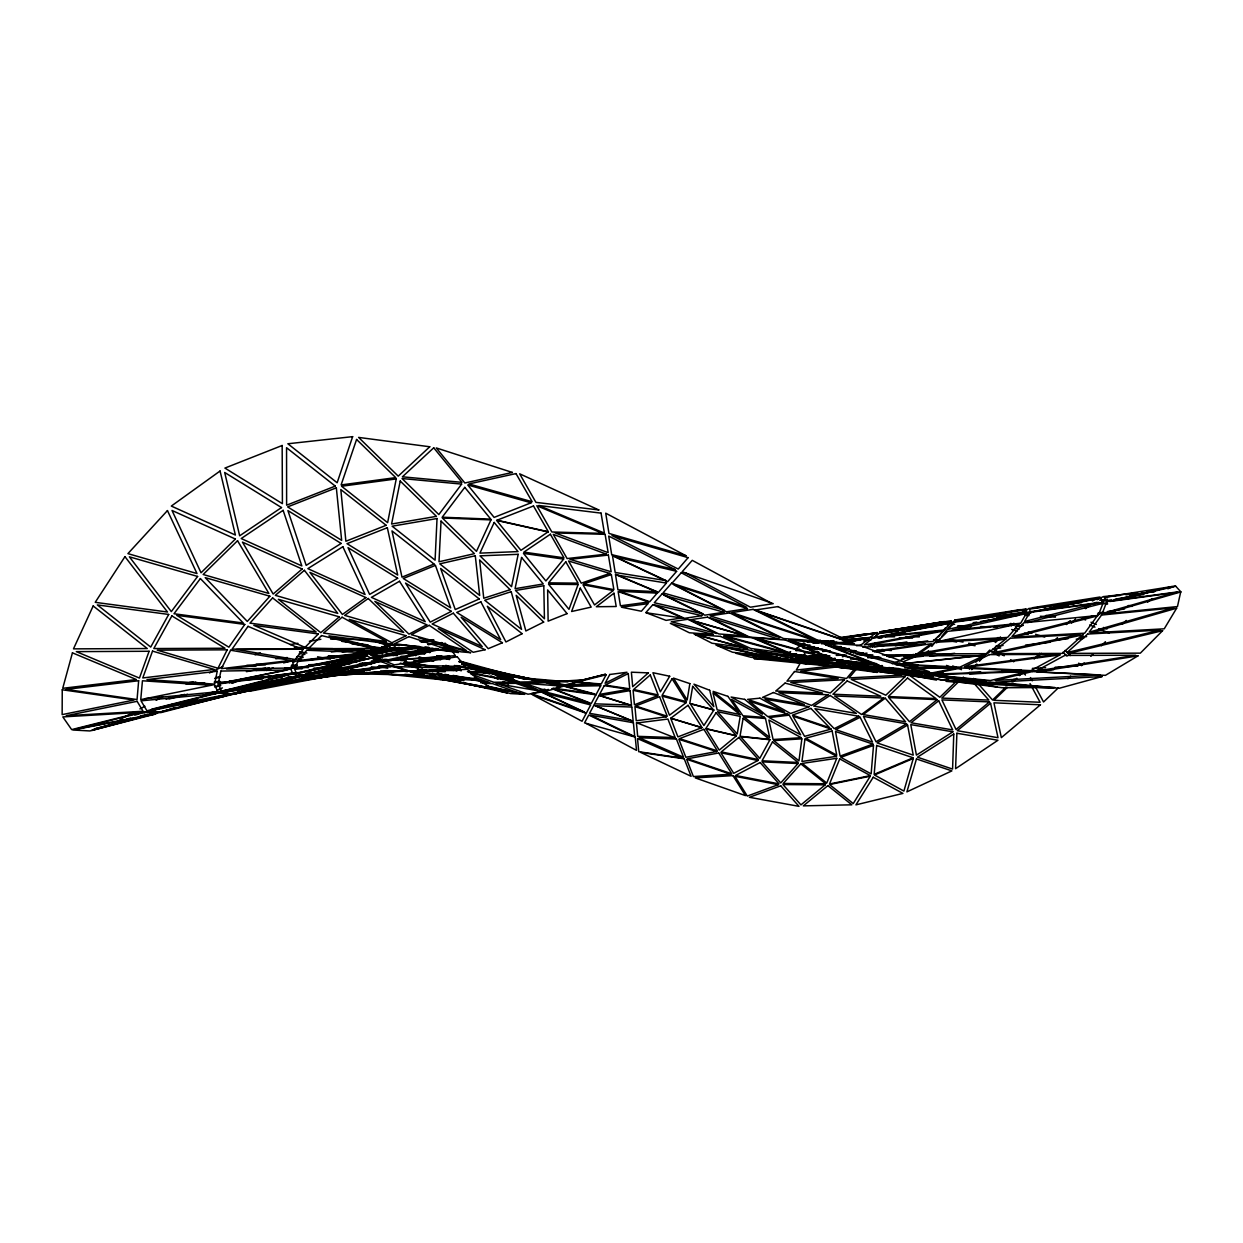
<?xml version="1.0" encoding="UTF-8"?>
<svg xmlns="http://www.w3.org/2000/svg" width="1243" height="1243" viewBox="0 0 1243 1243"><rect width="100%" height="100%" fill="white"/><g stroke="black" fill="none" stroke-linecap="round" stroke-linejoin="round"><path stroke-width="1.5" d="M803.491 657.003L804.78 653.958M800.834 662.146L796.266 670.086L833.991 665.72M870.349 646.748L872.166 643.688M872.493 647.183L875.227 642.615M938.434 636.929L945.472 627.808M941.557 636.742L949.776 626.115M928.428 650.648L925.087 654.875L915.703 653.694M931.784 646.438L937.346 639.399L933.54 639.99M929.935 651.348L927.713 654.144L935.264 653.274M936.616 642.926L939.957 638.716M854.702 668.687L846.576 678.492L800.772 671.158L837.129 666.932M858.369 666.745L849.093 677.901L901.532 675.182L894.105 673.147M947.43 625.291L951.299 620.708L886.15 631.04L916.79 628.166M912.082 668.812L915.765 664.601M909.721 674.763L912.176 671.966M914.63 669.169L918.297 664.958M994.322 641.714L998.082 637.473M995.503 642.522L1000.491 636.882M969.4 669.138L971.964 666.326M975.833 662.115L983.555 653.709M971.7 669.635L976.843 664.042M979.406 661.245L989.692 650.073L999.123 655.962M1008.322 626.006L1010.87 623.318M1011.32 625.882L1013.868 623.194M1034.207 658.976L1039.583 653.383M1037.33 657.547L1041.339 653.367M1066.37 624.545L1070.239 620.552M1057.467 637.628L1054.887 640.269L1067.986 638.762M1071.606 623.038L1075.475 619.061M1084.16 663.001L1081.488 665.658L1078.753 663.125M1090.81 656.335L1093.467 653.678M1101.438 645.692L1105.431 641.699M956.131 681.49L939.832 697.292L910.917 676.378L922.353 675.772M958.027 682.345L941.774 698.084L988.822 700.089L969.928 678.74M960.73 679.719L963.449 677.093M1006.084 686.975L992.551 700.027L973.502 678.383M1011.491 681.754L1014.195 679.129M1018.266 675.213L1022.321 671.298L1001.64 672.385M1007.436 687.301L993.949 700.306L1040.111 702.279L1030.027 683.588M1012.827 682.096L1016.867 678.196M1019.571 675.602L1023.61 671.702L1025.444 675.089M1122.227 624.281L1126.22 620.459M1058.446 687.752L1043.545 701.969L1035.699 687.332M1067.908 678.709L1070.627 676.114M1084.378 608.355L1088.511 604.642M1085.636 608.713L1091.152 603.772M1147.646 602.156L1152.106 598.644M795.458 648.924L800.321 645.925M853.304 652.839L856.443 650.944M850.942 652.264L854.096 650.369M156.152 700.322L162.771 696.701M119.996 719.448L133.281 712.425M139.915 708.914L144.903 706.273M804.003 642.911L801.347 644.294L805.122 643.688M1092.411 600.913L1100.024 597.013L1032.451 607.734L1068.265 604.036M1097.149 599.732L1103.271 596.624L1137.547 592.911M209.414 672.945L222.87 666.543M790.641 651.612L783.23 655.139L796.561 653.663M213.92 691.745L202.935 695.474M216.857 690.285L222.404 687.907M232.115 683.386L239.371 680.216L262.428 678.958M197.404 698.923L183.513 705.014L229.8 693.827M181.105 705.263L191.546 700.695M900.056 663.078L896.607 664.539L902.356 663.933M903.521 661.618L917.35 655.776L981.1 655.605L906.209 663.529M892.319 663.809L913.185 655.03L888.372 656.91M238.718 680.372L242.338 678.958M264.029 670.443L269.451 668.314M266.515 670.49L273.367 667.786M1167.814 588.778L1175.023 586.028L1104.281 597.324L1106.876 601.69L1172.133 586.556M98.694 727.885L91.858 730.449L175.822 707.982M835.265 659.287L831.691 660.53L843.065 659.66M842.412 656.817L845.986 655.574M255.001 654.781L260.44 652.901M827.854 660.654L835.032 658.168M274.796 683.091L292.602 677.606M271.067 684.505L256.229 687.348M274.625 683.417L290.644 678.476L212.988 694.045L216.748 693.47M161.606 711.493L94.064 729.066L112.523 724.125M165.723 710.452L162.274 711.493L243.737 691.698L229.209 694.278L165.63 710.67M169.172 709.427L174.346 707.873M134.85 715.129L173.942 703.911M144.079 712.938L179.039 702.916M283.653 662.939L303.183 657.423M292.587 662.146L301.474 659.629M121.767 721.655L136.544 717.708M140.241 716.714L158.7 711.773M299.004 676.782L322.046 670.614M293.503 676.674L302.36 674.312M305.902 673.364L311.201 671.95M166.08 699.172L184.725 694.371M214.542 686.664L220.135 685.219M229.442 682.811L235.036 681.366L229.38 681.677M169.11 699.001L187.553 694.231M215.225 687.084L220.757 685.654M231.819 682.795L235.517 681.848M410.423 648.209L374.92 657.376L371.02 655.325L404.736 648.193L410.439 649.405M412.925 648.458L385.579 655.512L432.906 648.209M1027.604 622.541L1102.976 603.321L1098.253 615.471L1023.735 622.821L1011.911 636.571L1093.607 615.829M394.652 648.069L370.383 654.144L369.855 652.761L390.551 648.069M420.771 641.528L428.245 639.663M399.997 648.023L381.306 652.699L401.94 648.333M237.211 692.04L253.883 688.016M257.581 687.115L263.143 685.779M193.799 702.761L234.927 692.833M242.401 691.03L264.837 685.608L245.694 691.201L188.781 704.113M544.854 689.135L538.157 690.72L494.963 673.053L513.328 678.321M556.538 687.286L563.452 685.654L594.574 693.905L553.088 688.094M548.474 689.43L541.808 690.999L589.4 703.181L551.814 688.638M777.295 656.863L769.883 658.604L779.532 658.2M419.994 641.45L428.198 639.539M149.673 712.721L155.235 711.462M436.293 648.955L382.937 660.965L375.899 657.873L436.153 648.582M127.035 718.951L130.795 718.112M140.164 715.999L147.668 714.321M151.428 713.466L158.933 711.773M439.96 649.467L393.161 659.986L455.451 655.683L449.329 647.354L443.704 648.613M311.03 676.378L237.801 692.165L300.48 676.006L315.007 676.425L374.889 662.939L304.504 676.052M308.078 678.088L233.358 694.216L312.941 677.155L327.282 676.472L249.827 691.232L268.939 685.623L324.656 676.984M380.28 650.446L391.638 648.147M421.952 641.994L433.31 639.679M390.83 648.38L370.072 652.591L387.909 648.302M422.9 641.87L432.331 639.959L421.253 642.025M210.518 693.283L289.324 677.497M930.976 673.116L956.986 667.957L908.664 668.439M341.592 666.745L326.862 669.589L340.287 669.915M195.804 681.941L190.148 683.013L197.621 682.609M214.666 678.352L220.337 677.28M256.167 670.474L269.374 667.957M323.491 668.672L351.039 663.389M189.216 682.531L193.038 681.801M215.894 677.466L219.716 676.736M246.394 671.671L265.443 668.05M390.861 648.162L383.372 649.576L394.715 648.224M422.713 642.149L433.947 640.021M290.272 644.62L297.916 643.284M309.383 641.279L320.865 639.275M846.25 641.947L865.19 638.824L847.835 640.363M954.655 624.235L950.833 624.872L954.733 620.304L983.368 617.476M996.715 617.289L1012.004 614.772L1006.271 615.207M1032.001 611.509L1022.601 613.063L1028.847 608.48L1049.993 606.289M1041.401 609.956L1056.441 607.47M1060.201 606.848L1067.721 605.621M1099.775 600.353L1107.358 599.095M1130.089 595.35L1143.342 593.16M1147.134 592.538L1154.716 591.28M878.956 637.566L882.701 636.96M885.032 636.463L894.37 634.909M897.632 634.489L905.09 633.262M973.114 622.727L976.905 622.106M980.68 621.484L1018.499 615.238M1030.867 613.156L1025.149 614.104L1028.955 614.322M1101.749 601.41L1111.32 599.841M1115.142 599.204L1143.824 594.465M814.724 649.048L818.484 648.426M863.621 640.968L871.141 639.725M812.673 642.476L824 640.673M839.103 638.265L865.548 634.054L839.196 637.628M813.124 642.817L826.346 640.704M841.449 638.296L875.46 632.873L870.302 637.426L845.551 639.912M818.143 641.916L814.32 642.522L818.127 642.18M841.091 638.28L877.418 632.516L875.336 637.115L846.732 639.648M815.035 642.895L818.78 642.305M824.373 641.419L828.102 640.829M846.778 637.877L865.439 634.909L840.501 638.296M681.335 618.02L666.062 620.381L646.422 612.861M207.83 694.355L251.692 687.55M220.508 692.879L239.309 689.974M895.364 645.801L927.806 640.86M802.994 648.302L806.785 647.727M810.576 647.168L814.351 646.593M825.709 644.884L869.214 638.327L860.296 645.537L856.489 645.739M795.722 649.654L799.498 649.079M805.169 648.224L812.736 647.09M825.958 645.086L859.985 639.959L846.514 641.31M874.404 646.904L906.893 641.963M1098.144 612.985L1103.815 612.115M1107.591 611.54L1124.604 608.961M818.065 656.226L825.694 655.061M850.445 651.301L854.252 650.711M1015.717 626.363L1023.269 625.213M1097.553 614.104L1114.722 611.494M817.335 656.91L826.735 655.481M851.191 651.752L854.966 651.177M1015.36 626.627L1023.02 625.462M867.661 667.724L842.972 666.217M873.145 666.901L882.281 665.533M875.321 667.273L882.608 666.186M855.805 653.911L863.326 652.824M872.726 651.441L925.367 643.75L862.72 647.152M857.546 654.517L867.008 653.134M874.575 652.031L931.333 643.734L915.47 654.875L882.437 654.859M342.12 651.969L355.389 650.073L382.642 658.044M331.322 652.016L348.351 649.592M839.413 638.327L877.589 633.075L839.615 638.343M811.788 642.258L819.448 641.202L854.423 643.579L757.096 610.546L819.463 641.093M807.22 641.963L820.396 640.176M275.014 683.681L345.041 674.296L294.389 677.062M248.056 678.88L253.743 678.134M257.534 677.653L270.788 675.943M274.579 675.446L297.326 672.525M248.274 679.175L271.331 676.192M275.185 675.695L280.949 674.949M284.787 674.452L296.331 672.976M637.162 722.975L667.895 719.044L675.337 737.954L636.432 722.665L637.675 736.338L674.436 737.581M428.711 644.169L441.933 642.6M397.107 648.162L373.972 650.912L380.684 648.333L386.387 647.836M427.949 644.48L437.598 643.33L428.105 644.169M903.723 656.894L918.717 655.154L913.015 654.439M995.519 646.329L1003.054 645.459M1079.188 637.457L1086.677 636.602M901.936 658.635L923.129 656.18M929.733 656.195L954.733 653.29M1000.708 647.96L993.064 648.846L1004.189 655.822M1025.506 645.086L1050.304 642.211M1076.22 639.197L1083.772 638.327M804.19 652.824L817.521 651.348M823.223 650.711L827.046 650.291M836.555 649.25L846.079 648.193M795.908 654.455L788.28 655.294L805.65 655.247M809.255 652.979L818.78 651.938M822.602 651.518L830.231 650.664M841.666 649.405L849.295 648.566M1106.627 596.873L1120.098 595.413M1125.863 594.791L1129.701 594.372M1141.245 593.129L1154.716 591.668M1147.071 591.886L1154.7 591.062M1077.697 603.057L1081.457 602.669M1053.846 605.885L1074.977 603.694M813.171 643.144L834.115 641.046M802.248 645.739L809.939 644.962M821.483 643.812L836.881 642.274M1015.034 624.592L947.741 631.32L937.113 641.776L1019.54 623.598L1007.591 637.426L940.05 641.124M987.191 617.087L991.013 616.714M996.731 616.155L1000.553 615.767M974.186 618.843L959.114 620.335L1025.646 609.785L1019.431 614.368L996.808 616.606M977.961 618.47L981.737 618.097M987.393 617.538L991.153 617.165M391.436 660.53L359.647 663.544L367.353 664.352M145.12 698.69L217.929 691.761L214.34 684.629L140.754 699.623L142.448 680.776L211.201 685.313M371.564 660.965L386.495 659.567M922.539 627.622L926.361 627.264M930.199 626.907L934.021 626.55M881.085 632.998L898.347 631.366M275.791 658.774L287.366 657.547M296.922 656.661L302.795 656.257M823.86 641.683L833.385 640.829M815.082 643.268L818.935 642.926M822.788 642.584L834.348 641.559M428.167 644.558L443.098 643.252M828.863 661.229L809.519 662.83L819.09 662.97M805.868 663.653L819.992 662.488M850.632 659.085L860.109 658.37M867.676 657.796L879.05 656.926M886.616 656.351L907.452 654.781M836.85 660.81L842.568 660.39M855.93 659.365L859.752 659.085M871.203 658.215L880.743 657.485M370.461 672.603L353.478 673.737L423.04 675.229M548.893 682.578L584.055 680.278L564.959 684.909L599.903 684.209L575.602 682.391M302.904 676.922L312.35 676.378M318.022 676.052L321.797 675.819M335.035 675.058L369.062 673.069L359.631 672.463M313.687 676.549L302.282 677.217L370.694 673.24L334.585 675.337M317.478 676.332L323.18 676.006M326.987 675.788L330.778 675.555M804.951 648.566L818.314 647.836M831.676 647.106L841.216 646.578M248.056 679.16L253.727 678.849M257.519 678.631L263.205 678.321M274.563 677.699L282.145 677.295M287.817 676.984L291.608 676.767M268.193 678.647L275.868 678.227M358.466 673.69L407.953 670.987L426.396 676.223L472.48 679.206L411.278 671.997M214.433 681.692L220.042 681.382M229.38 680.884L234.989 680.574M795.971 650.711L801.751 650.4M809.457 649.98L813.31 649.763M819.09 649.452L822.928 649.234M836.415 648.504L844.121 648.085M185.968 684.038L204.846 683.013M214.278 682.5L225.604 681.879M924.714 673.986L943.453 673.007M1032.327 668.392L1045.627 667.693M1055.136 667.211L1077.93 666.015M969.136 672.432L980.696 671.826M1001.874 670.723L1005.727 670.521M1013.433 670.117L1021.14 669.713M937.595 674.98L945.224 674.576M969.695 674.063L984.72 673.271M1026.982 671.08L1053.815 669.666M381.042 671.702L393.58 671.08M393.223 672.354L377.049 673.162L443.192 679.859L425.914 676.549L391.063 674.296M780.262 657.765L774.467 657.998L787.813 658.666M795.706 657.112L805.371 656.692M809.24 656.537L828.568 655.729M836.29 655.403L844.013 655.077M796.887 657.469L814.227 656.739M818.096 656.568L829.656 656.086M291.344 665.409L297.108 665.191M308.652 664.741L327.888 663.995M331.726 663.855L339.417 663.56M343.27 663.405L350.961 663.109M291.654 665.658L297.357 665.44M308.746 664.989L322.046 664.477M325.852 664.337L329.644 664.197M333.45 664.042L339.153 663.824M342.944 663.684L350.542 663.389M823.394 650.555L827.248 650.477M402.514 670.63L407.984 670.521M417.089 670.334L426.209 670.148L418.642 669.371M814.724 649.312L818.5 649.25M837.362 648.877L843.018 648.768M868.049 668.361L873.845 668.299M883.509 668.206L893.189 668.112M904.795 667.988L953.132 667.507L895.442 664.632M873.876 668.781L870.007 668.812L877.651 669.557M883.54 668.687L899 668.532M390.799 647.852L426.939 647.681M440.271 647.634L449.78 647.587L444.978 643.082M438.344 648.66L382.222 648.924L392.71 644.34L419.373 646.453M859.333 654.921L872.804 654.875M813.373 655.216L826.89 655.185M836.555 655.154L846.203 655.123M790.377 655.962L805.402 655.931M809.162 655.916L829.811 655.853M885.078 636.773L894.603 636.804M906.038 636.836L919.369 636.867M877.978 638.032L881.815 638.047M899.093 638.094L912.548 638.125M330.716 639.151L370.647 639.617L390.084 646.546M360.113 649.467L363.888 649.514M371.439 649.607L378.991 649.701M382.766 649.747L394.093 649.887M363.018 649.98L359.227 649.934L382.083 653.383M370.585 650.073L378.152 650.167M383.823 650.244L398.956 650.431L413.329 655.527M822.913 663.032L843.966 663.358M849.699 663.451L876.486 663.871M823.969 663.42L812.394 663.234L827.683 664.725M829.765 663.513L845.193 663.746M849.062 663.809L876.082 664.228M392.306 659.909L396.035 659.971M401.629 660.064L405.358 660.111M420.274 660.344L425.867 660.437L420.227 659.582M400.634 660.546L406.243 660.623M413.733 660.748L428.68 660.965M556.522 682.671L547.324 682.547L530.808 679.299L559.692 681.863M294.327 647.323L309.833 647.634M294.56 647.883L332.938 648.66M941.339 679.812L948.86 679.968M960.14 680.201L986.476 680.713L944.618 677.404M957.312 681.521L946.063 681.304L1053.318 688.28L991.044 682.174L966.681 681.692M429.969 670.086L453.648 670.583M432.455 671.453L445.243 671.717M341.126 669.495L329.535 669.2L341.095 669.946M350.79 669.744L354.659 669.837M358.512 669.93L370.119 670.226M385.579 670.614L393.301 670.816M351.785 670.21L355.622 670.303M359.46 670.397L367.12 670.599M380.544 670.94L393.969 671.282M957.98 625.959L971.203 626.332M980.634 626.612L990.065 626.876M993.841 626.985L997.616 627.094M957.483 626.332L970.938 626.721M980.556 626.985L990.174 627.264M480.59 682.733L490.099 683.029L452.374 675.788M483.061 683.324L492.601 683.619L522.06 694.076L486.572 686.26M796.048 660.515L754.004 658.604L795.94 660.421M799.87 660.701L805.604 660.965L799.777 660.608M809.426 661.136L815.159 661.4L809.379 661.09M825.29 662.053L758.214 658.992L844.246 667.569M799.249 659.225L824.047 660.468M836.85 661.058L871.281 662.768M836.492 661.618L861.275 662.845M865.081 663.032L876.517 663.607M884.332 672.401L893.717 672.883M897.462 673.069L901.206 673.255M904.966 673.442L919.96 674.203L900.88 672.292M899.839 673.364L888.636 672.805L900.087 673.706M905.448 673.644L922.259 674.498M1025.273 615.363L1029.049 615.58M1040.36 616.248L1055.431 617.134M328.323 655.853L334.134 656.195M338.003 656.428L365.116 658.029M372.869 658.479L380.622 658.93M328.929 656.149L348.009 657.283M351.831 657.5L363.282 658.168M372.822 658.728L380.467 659.178M384.289 659.411L388.096 659.629M1046.124 615.347L1055.664 615.906M830.837 659.831L840.377 660.468M844.199 660.717L851.828 661.214M816.9 661.54L822.571 661.913M946.358 680.449L969.214 681.941M973.036 682.174L1054.965 687.503L1002.138 687.736L836.119 666.093L843.748 666.823M256.167 664.244L265.474 664.85M291.188 666.59L308.295 667.693M313.982 668.05L319.684 668.423M350.728 670.567L354.581 670.816M358.435 671.065L364.23 671.438M381.881 672.851L385.703 673.084M404.83 674.327L420.134 675.322M381.399 673.675L385.268 673.924M323.817 670.132L335.128 670.878M340.784 671.236L346.44 671.608M350.215 671.857L353.975 672.09M246.72 665.378L256.12 665.984M284.709 667.74L302.049 668.874M311.682 669.495L315.536 669.744M468.937 671.391L490.022 672.96L454.394 665.44M467.415 671.655L492.399 673.504L515.286 681.319L469.108 672.432M905.821 674.157L928.723 675.974M938.279 676.736L942.101 677.031M945.907 677.342L984.099 680.356L939.118 675.974M889.444 673.038L933.198 676.503M424.997 646.919L428.913 647.37M443.782 648.489L451.302 649.126L458.558 652.544L402.468 645.055M567.942 681.848L530.139 678.523L560.873 684.769M836.415 665.968L786.182 659.613L824.404 664.026M842.024 666.497L860.715 668.221L841.604 666.015M843.842 667.74L834.535 666.885L889.755 672.183M847.571 668.081L864.336 669.62M847.555 667.196L878.024 670.101M904.997 673.644L918.328 674.918L904.826 673.597M894.851 671.236L919.68 673.659M934.954 675.12L931.147 674.747L1027.728 671.624L990.345 680.527L938.776 675.493M1096.015 602.358L1107.435 603.476M1128.38 605.527L1132.187 605.9M1094.415 602.715L1107.622 604.005M1128.38 606.025L1132.155 606.398M848.068 667.942L853.801 668.501L848.13 667.817M866.262 669.822L879.764 671.142M887.471 671.904L891.324 672.277M455.14 680.543L459.009 680.946M457.983 681.397L427.747 676.72M371.331 664.415L361.868 663.42L367.415 664.461M382.673 665.611L401.598 667.584M378.929 665.564L390.488 666.776M394.357 667.18L400.137 667.786M417.493 669.604L425.199 670.397L421.657 669.371M836.757 666.497L783.712 660.359L806.023 663.809M840.548 666.932L844.339 667.367M876.859 649.887L884.472 650.85M881.924 649.421L891.309 650.602M462.225 664.29L467.772 665.005L489.882 672.556L456.647 665.549M433.729 661.136L426.489 659.396M341.965 641.388L368.332 644.962M381.508 646.748L387.163 647.525M351.878 643.936L382.564 648.1M388.313 648.877L394.062 649.654M524.033 677.497L494.186 673.411L472.402 665.984M385.889 653.958L397.325 655.683M401.132 656.257L406.849 657.112M418.285 658.837L425.898 659.986L418.72 657.438M382.58 653.896L360.004 650.493L381.539 656.77M386.355 654.471L393.876 655.605M401.411 656.739L407.051 657.594M407.362 671.748L403.587 671.142L429.177 670.614L432.828 671.686M411.122 672.339L414.898 672.945M418.658 673.535L424.314 674.436M429.969 675.337L435.609 676.239M439.385 676.845L454.456 679.237M416.623 674.374L452.483 680.092M404.099 650.804L395.227 648.364M407.828 651.425L424.624 654.222M436.697 656.459L449.5 659.52L438.732 655.698M406.228 662.022L457.3 670.661M404.363 662.037L454.752 670.567M935 678.958L841.433 661.462L884.068 672.292M299.485 651.674L306.881 653.041M328.136 657.065L333.839 658.122M339.541 659.178L349.034 660.965M352.841 661.664L356.632 662.379M378.509 666.528L387.754 668.252M455.606 681.366L494.388 688.606L507.33 693.004L449.36 679.952M414.665 674.265L424.018 676.021M413.266 674.39L440.814 679.548M299.299 653.445L304.908 654.502M317.587 656.786L330.436 659.194M339.603 660.903L345.103 661.944M358.202 664.275L365.737 665.673M371.393 666.745L378.929 668.144M471.315 673.395L516.125 682.019L493.859 682.267L471.004 674.172M453.074 675.415L488.685 682.252L474.282 677.14M444.839 674.327L448.614 675.058M399.298 645.645L374.889 640.922L395.476 645.832M418.083 649.297L428.633 652.342M494.388 671.5L506.554 673.877L459.599 661.012M491.14 671.329L478.058 668.765L510.671 680.309M496.206 672.96L501.395 673.986M504.844 674.669L510.018 675.679M562.504 686.152L545.149 682.733L521.811 683.137L563.452 686.198L546.967 690.999L524.297 683.293M949.885 639.446L963.03 642.087M968.67 643.221L974.294 644.356M945.503 639.834L956.597 642.056M969.54 644.635L975.087 645.754M512.287 675.151L534.708 679.641M538.437 680.403L558.977 684.52C525.634 677.217 491.544 672.354 459.071 661.571M559.863 684.94L512.256 675.384L524.639 679.393M486.091 685.825L524.764 694.34L510.438 693.563L488.064 687.053M471.843 665.735L524.391 677.451M408.714 652.14L418.161 654.284M435.19 658.137L440.861 659.411M461.65 664.119L474.298 668.268L489.291 671.204L458.683 661.54M409.009 652.482L418.347 654.595M433.294 657.982L440.768 659.676M891.076 668.221L941.2 679.797M416.048 650.742L425.401 652.979M436.635 655.651L442.244 657.003L438.841 655.838M374.656 641.077L395.056 645.94M404.317 648.162L409.879 649.483M415.442 650.819L424.718 653.026M437.707 656.133L441.405 657.019M874.404 665.378L878.055 666.388M496.299 673.147L508.977 676.782M404.146 662.566L422.589 667.942M487.225 687.363L503.928 692.227M438.313 673.286L454.736 678.072M458.387 679.144L463.872 680.744M437.179 673.038L454.969 678.227M458.512 679.268L462.07 680.294M1011.647 629.502L1017.131 631.102M1024.45 633.262L1028.116 634.334M400.324 663.125L418.099 668.33M1015.22 628.305L1018.918 629.393M1028.179 632.112L1031.876 633.2M1035.574 634.303L1044.819 637.022M459.661 661.338L490.907 670.816M449.609 659.116L439.183 655.698M462.443 663.001L488.095 670.785M429.876 652.451L425.665 651.068L429.053 652.233M440.348 655.714L449.686 658.697M541.73 691.357L518.253 683.324L495.941 683.572L543.564 691.667L528.011 694.216L499.764 684.225M586.292 713.28L532.377 694.713L582.05 721.251L590.674 704.936L542.383 692.553L586.261 713.249M514.291 681.599L536.028 689.29L493.005 671.702M426.271 651.316L429.829 652.559M445.802 665.347L461.262 670.816M403.4 651.223L406.958 652.482M410.501 653.74L415.83 655.62M419.388 656.879L422.946 658.137M489.726 674.017L478.741 670.117L485.733 673.411M497.045 676.612L504.363 679.206M508.03 680.496L529.984 688.296M442.648 665.922L456.616 670.894M1089.676 624.949L1094.99 627.156M1098.548 628.632L1109.191 633.044M1082.047 618.501L1085.621 619.993M1090.981 622.23L1096.357 624.468M1103.504 627.451L1107.078 628.958M946.529 665.409L955.23 669.091M952.697 665.937L961.523 669.682M490.969 675.881L497.961 679.175M503.213 681.646L508.449 684.116M632.889 736.322L588.778 715.005L584.521 722.882L635.251 737.099L636.509 750.384L586.339 723.504M685.219 572.712L750.415 607.206L773.239 603.647L682.127 571.764L692.242 560.344L771.126 603.057M1010.543 659.8L1013.713 661.789M1062.936 652.249L1067.038 656.009M1065.049 650.462L1070.534 655.527M1030.463 677.575L1032.218 680.838M62.243 689.772L62.15 714.616L134.058 700.027L62.243 689.772M953.769 734.023L952.573 769.075L917.443 757.189L953.769 734.023M956.892 733.246L955.587 768.687L997.958 740.253L956.892 733.246M437.039 518.533L435.081 560.158L392.135 526.193L437.039 518.533M441.047 521.097L438.997 561.774L474.438 553.663L441.047 521.097M873.518 745.396L871.141 773.876L840.843 757.344L873.518 745.396M138.657 680.729L137.056 699.56L66.081 689.399L138.657 680.729M876.672 745.458L874.171 774.342L913.123 757.764L876.672 745.458M801.859 738.839L798.954 760.84L773.783 740.626L801.859 738.839M804.982 739.088L801.937 761.477L836.57 756.303L804.982 739.088M689.865 683.619L687.161 699.964L673.488 678.088L689.865 683.619M740.206 716.372L737.223 733.96L717.522 711.711L740.206 716.372M692.693 686.354L689.787 703.398L713.42 709.722L692.693 686.354M743.143 718.268L740.02 736.26L769.541 739.414L743.143 718.268M396.237 478.928L387.63 522.65L341.592 486.246L396.237 478.928M400.215 481.041L391.592 524.018L436.417 516.342L400.215 481.041M217.23 671.22L214.604 684.116L146.969 679.61L217.23 671.22M518.176 554.316L511.541 586.696L479.984 555.839L518.176 554.316M220.897 671.065L218.209 683.992L286.978 670.024L220.897 671.065M521.578 557.47L515.053 588.7L543.284 583.977L521.578 557.47M1180.695 591.963L1177.463 606.568L1104.716 613.856L1180.695 591.963M72.436 652.839L62.725 688.311L136.357 679.533L72.436 652.839M913.263 758.494L903.894 791.076L874.482 774.995L913.263 758.494M916.464 758.96L906.908 791.869L951.874 770.893L916.464 758.96M352.639 436.65L337.148 482.75L287.863 443.767L352.639 436.65M356.586 439.463L341.11 484.941L395.725 477.607L356.586 439.463M149.098 651.27L139.434 678.072L76.32 651.627L149.098 651.27M152.532 651.099L142.774 677.948L214.34 669.433L152.532 651.099M578.088 584.536L568.983 609.35L548.551 584.226L578.088 584.536M580.248 588.157L571.594 611.509L591.186 607.112L580.248 588.157M1106.845 601.503L1102.246 613.56L1177.385 591.932L1106.845 601.503M836.772 758.292L826.75 783.059L802.279 763.42L836.772 758.292M839.74 758.914L829.501 783.991L870.395 775.616L839.74 758.914M955.137 619.962L954.438 621.64L1020.534 609.583L955.137 619.962M294.109 660.919L291.048 668.019L226.475 668.983L294.109 660.919M297.838 661.494L294.715 668.594L361.449 655.045L297.838 661.494M951.594 621.469L950.848 623.178L884.814 632.143L951.594 621.469M93.178 605.962L73.477 648.862L147.264 648.551L93.178 605.962M490.969 519.9L476.473 551.364L442.353 517.974L490.969 519.9M494.186 522.448L479.907 553.135L518.02 551.597L494.186 522.448M227.174 649.825L218.007 668.237L157.255 650.151L227.174 649.825M230.608 650.229L221.363 668.672L290.676 660.421L230.608 650.229M606.118 674.763L601.255 683.961L576.83 682.127L606.118 674.763M595.894 694.79L591.295 703.46L553.539 688.855L595.894 694.79M600.757 685.716L596.003 694.682L564.726 686.4L600.757 685.716M609.8 674.483L605.077 683.246L627.016 672.245L609.8 674.483M599.079 695.319L594.496 703.818L630.481 705.045L599.079 695.319M604.253 685.67L599.561 694.371L628.709 689.368L604.253 685.67M593.983 705.107L589.539 713.311L631.926 720.738L593.983 705.107M769.945 739.756L759.768 758.354L740.533 736.617L769.945 739.756M168.691 614.446L150.714 647.075L97.342 604.921L168.691 614.446M171.876 615.906L153.806 648.551L225.014 648.24L171.876 615.906M772.493 741.916L762.068 760.778L798.146 762.456L772.493 741.916M1030.012 611.913L1024.589 621.484L1098.89 602.56L1030.012 611.913M1026.174 613.622L1020.658 623.256L952.231 630.092L1026.174 613.622M669.697 676.239L660.359 691.807L652.917 672.712L669.697 676.239M1176.655 608.184L1164.24 628.818L1091.152 632.827L1176.655 608.184M672.09 678.787L662.193 695.148L686.416 701.658L672.09 678.787M870.271 776.191L853.242 803.568L829.547 784.535L870.271 776.191M873.239 777.232L855.93 804.858L902.915 793.407L873.239 777.232M713.87 710.048L703.911 725.524L690.316 703.74L713.87 710.048M124.953 556.646L95.214 602.327L167.494 612.022L124.953 556.646M716.077 712.814L705.791 728.6L736.338 735.638L716.077 712.814M244.778 624.421L228.898 647.199L176.708 615.316L244.778 624.421M248.041 626.348L232.068 649.141L300.573 648.83L248.041 626.348M1101.531 615.052L1089.163 632.19L1173.718 607.827L1101.531 615.052M1097.212 615.984L1084.688 633.184L1014.35 637.038L1097.212 615.984M197.606 576.441L171.316 611.603L129.381 556.817L197.606 576.441M461.635 484.102L438.826 514.555L402.048 478.539L461.635 484.102M200.387 578.57L173.989 613.747L243.286 623.023L200.387 578.57M464.773 487.365L442.213 517.212L490.767 519.123L464.773 487.365M794.51 671.5L786.959 681.133L838.202 678.476L794.51 671.5M954.158 622.184L948.595 629.222L1021.062 613.094L954.158 622.184M303.276 649.203L295.135 659.489L236.496 649.514L303.276 649.203M306.772 650.244L298.553 660.546L365.302 652.575L306.772 650.244M950.258 622.867L944.618 629.937L878.692 636.54L950.258 622.867M563.607 559.101L545.895 580.963L523.474 553.399L563.607 559.101M565.798 561.805L548.614 582.843L578.088 583.153L565.798 561.805M647.883 603.694L641.372 611.245L621.469 607.206L647.883 603.694M657.19 593.129L649.778 601.705L619.402 591.28L657.19 593.129M688.109 557.656L678.258 569.061L611.976 535.562L688.109 557.656M666.434 583.06L658.231 592.538L616.714 575.043L666.434 583.06M676.627 571.314L667.631 581.708L614.182 556.522L676.627 571.314M662.099 593.874L654.269 602.731L703.072 613.856L662.099 593.874M671.562 583.231L663.016 592.895L724.265 610.204L671.562 583.231M652.87 604.657L645.77 612.69L682.889 618.159L652.87 604.657M681.257 572.743L671.966 583.231L746.561 607.268L681.257 572.743M798.022 763.544L780.728 782.919L762.068 761.85L798.022 763.544M269.871 596.22L247.31 621.438L205.204 577.622L269.871 596.22M800.818 763.855L783.23 783.463L825.632 783.743L800.818 763.855M272.605 597.899L249.952 623.131L316.173 632.003L272.605 597.899M167.448 510.578L127.92 553.632L196.984 573.536L167.448 510.578M1162.625 630.667L1140.344 653.15L1068.592 653.383L1162.625 630.667M318.363 633.961L305.017 647.339L253.805 625.322L318.363 633.961M321.564 635.561L308.14 648.955L373.63 648.66L321.564 635.561M235.378 539.027L201.04 572.774L172.016 510.469L235.378 539.027M237.537 540.736L203.137 574.499L268.876 593.47L237.537 540.736M943.561 631.04L932.825 641.528L868.282 645.07L943.561 631.04M905.106 676.627L885.824 695.21L851.3 679.439L905.106 676.627M907.514 678.041L888.294 696.531L935.995 698.55L907.514 678.041M844.479 679.719L830.231 693.035L790.781 682.531L844.479 679.719M429.752 446.765L398.226 476.147L358.606 437.412L429.752 446.765M847.151 680.962L832.934 694.2L880.805 696.235L847.151 680.962M433.729 447.806L402.406 476.815L461.961 482.346L433.729 447.806M1087.625 634.054L1067.053 652.559L1160.03 630.108L1087.625 634.054M1083.057 634.847L1062.314 653.414L993.872 653.647L1083.057 634.847M879.407 633.2L874.326 637.737L943.686 624.483L879.407 633.2M648.411 672.883L632.703 686.695L631.382 672.199L648.411 672.883M650.275 674.933L633.619 689.492L658.168 694.961L650.275 674.933M302.142 568.999L273.165 594.03L242.447 542.119L302.142 568.999M304.395 570.304L275.325 595.35L337.77 613.374L304.395 570.304M339.308 616.854L320.803 632.656L278.354 599.312L339.308 616.854M342.074 617.227L323.491 633.06L386.402 641.497L342.074 617.227M785.063 683.106L775.71 691.046L822.54 693.05L785.063 683.106M1040.469 704.781L1001.345 737.627L993.934 702.823L1040.469 704.781M736.431 735.872L719.246 750.104L706.008 728.88L736.431 735.872M825.181 784.83L800.943 804.889L782.935 784.551L825.181 784.83M989.459 701.907L956.022 729.47L941.899 699.902L989.459 701.907M738.793 737.472L721.266 751.891L758.416 759.597L738.793 737.472M827.885 785.638L803.335 805.868L851.828 804.811L827.885 785.638M990.578 703.274L957.281 730.698L998.02 737.705L990.578 703.274M873.114 637.799L864.273 644.977L937.269 631.382L873.114 637.799M1010.295 638.249L991.867 652.995L1079.763 634.458L1010.295 638.249M1005.944 638.886L987.377 653.678L922.244 653.896L1005.944 638.886M937.222 699.638L909.456 721.732L888.776 697.587L937.222 699.638M938.683 700.772L911.026 722.758L952.713 729.921L938.683 700.772M613.265 590.503L594.527 604.968L583.014 584.785L613.265 590.503M613.964 593.206L596.329 606.739L616.202 606.506L613.964 593.206M686.183 702.606L669.48 715.207L662.053 696.127L686.183 702.606M688.032 705.294L670.816 718.174L702.031 727.606L688.032 705.294M883.664 698.022L861.523 714.476L834.566 695.956L883.664 698.022M885.234 698.178L863.186 714.554L905.619 721.841L885.234 698.178M220.073 471.004L171.316 506.072L235.393 535.034L220.073 471.004M365.862 597.572L342.4 614.462L309.895 572.355L365.862 597.572M368.223 598.473L344.684 615.394L403.695 632.423L368.223 598.473M935.326 642.305L919.571 653.398L1001.625 638.7L935.326 642.305M547.961 531.926L520.941 550.338L496.594 520.382L547.961 531.926M281.508 507.564L239.666 535.795L224.688 472.48L281.508 507.564M550.369 534.226L523.862 552.125L563.934 557.812L550.369 534.226M283.124 510.329L241.189 538.545L301.831 565.922L283.124 510.329M828.056 694.759L811.524 705.465L778.895 692.677L828.056 694.759M830.169 695.443L813.699 706.086L856.411 713.435L830.169 695.443M952.899 731.832L916.417 755.122L910.777 724.622L952.899 731.832M341.126 543.44L306.182 565.363L287.91 510.578L341.126 543.44M342.85 546.734L307.829 568.641L365.069 594.496L342.85 546.734M1137.998 655.853L1105.415 675.353L1036.926 671.935L1137.998 655.853M906.551 723.799L876.02 741.76L863.465 716.419L906.551 723.799M907.592 725.073L877.185 742.941L913.248 755.138L907.592 725.073M397.651 578.29L369.622 594.403L348.024 547.65L397.651 578.29M399.516 581.258L371.408 597.37L425.215 621.671L399.516 581.258M1064.754 655.434L1035.807 671.127L1135.714 655.232L1064.754 655.434M1059.953 654.906L1030.82 670.63L966.075 667.429L1059.953 654.906M757.95 760.483L733.743 773.332L720.94 752.792L757.95 760.483M426.753 624.778L408.978 634.148L374.842 601.394L426.753 624.778M760.126 762.534L735.561 775.477L779.05 783.867L760.126 762.534M429.223 625.322L411.371 634.707L466.529 650.617L429.223 625.322M451.333 611.37L430.233 622.137L405.529 583.06L451.333 611.37M522.122 633.697L505.932 641.963L487.303 606.273L522.122 633.697M453.322 613.187L432.144 623.97L482.237 646.593L453.322 613.187M858.773 716.217L834.239 728.662L814.942 708.712L858.773 716.217M860.14 717.273L835.716 729.641L872.524 742.102L860.14 717.273M543.657 622.075L525.867 630.978L516.171 595.304L543.657 622.075M628.259 673.566L605.139 685.111L629.735 688.824L628.259 673.566M406.057 635.701L391.887 642.755L349.221 619.356L406.057 635.701M369.777 652.544L366.809 654.02L305.327 660.235L369.777 652.544M408.885 636.634L394.652 643.688L453.773 651.596L408.885 636.634M985.109 654.968L959.907 667.134L898.829 664.104L985.109 654.968M989.49 654.626L964.428 666.761L1056.907 654.424L989.49 654.626M773.457 692.522L762.518 697.401L804.376 704.595L773.457 692.522M479.27 598.955L455.264 609.552L440.628 568.471L479.27 598.955M480.839 601.814L456.74 612.442L500.68 639.632L480.839 601.814M389.556 643.967L379.131 648.535L328.975 635.872L389.556 643.967M502.421 642.755L488.219 648.66L461.153 617.258L502.421 642.755M434.04 564.042L401.986 577.172L391.996 530.916L434.04 564.042M435.423 565.363L403.291 578.508L450.681 607.858L435.423 565.363M567.072 613.622L548.132 621.158L547.635 589.912L567.072 613.622M386.153 525.307L345.88 541.249L340.815 489.556L386.153 525.307M387.334 527.716L346.999 543.657L397.698 575.043L387.334 527.716M531.072 502.794L494.124 517.399L467.741 484.972L531.072 502.794M282.161 445.491L224.921 468.083L282.41 503.679L282.161 445.491M335.284 486.106L286.62 505.186L286.558 447.729L335.284 486.106M336.34 487.831L287.63 506.895L341.654 540.348L336.34 487.831M657.531 695.738L634.427 704.797L633.107 690.3L657.531 695.738M533.48 505.979L497.014 520.227L548.349 531.755L533.48 505.979M659.567 696.686L635.701 705.993L667.258 716.263L659.567 696.686M377.421 648.458L370.756 651.037L314.277 648.737L377.421 648.458M701.782 727.683L677.932 736.881L670.692 718.283L701.782 727.683M703.864 729.299L679.548 738.622L717.397 750.896L703.864 729.299M809.069 706.708L790.595 713.513L764.989 699.156L809.069 706.708M810.856 708.386L792.459 715.129L829.656 727.714L810.856 708.386M778.289 784.659L747.292 796.064L734.955 776.3L778.289 784.659M872.912 744.091L840.097 756.101L835.482 731.474L872.912 744.091M780.759 785.825L749.436 797.291L798.985 806.35L780.759 785.825M609.862 573.427L581.242 583.169L568.564 560.997L609.862 573.427M611.338 574.546L583.666 583.915L613.871 589.633L611.338 574.546M510.158 589.695L483.745 598.256L479.612 559.94L510.158 589.695M511.199 591.684L484.708 600.245L521.547 629.362L511.199 591.684M584.163 679.75L567.072 685.235L550.276 681.972L584.163 679.75M831.132 729.066L804.594 736.353L792.91 716.17L831.132 729.066M832.126 730.993L805.713 738.233L836.741 755.169L832.126 730.993M1102.075 676.549L1059.16 688.296L996 682.112L1102.075 676.549M605.388 674.281L577.327 681.35L605.388 674.281M366.265 658.697L303.09 674.996L296.782 672.976L366.265 658.697M371.999 657.749L310.843 673.52L379.068 660.841L371.999 657.749M154.691 714.228L89.853 730.946L72.964 730.014L154.691 714.228M225.309 696.002L160.782 712.643L147.964 711.214L225.309 696.002M295.958 677.777L231.928 694.293L222.637 692.491L295.958 677.777M288.562 674.452L221.642 691.217L218.1 684.054L288.562 674.452M218.55 692.444L151.63 709.209L227.889 694.247L218.55 692.444M293.022 673.815L227.531 690.222L299.377 675.804L293.022 673.815M140.552 712.363L71.659 729.61L62.818 716.9L140.552 712.363M214.946 693.765L146.938 710.794L141.034 700.834L214.946 693.765M361.915 657.081L296.409 673.488L294.653 669.231L361.915 657.081M143.939 712.068L75.932 729.097L156.82 713.482L143.939 712.068M367.353 656.149L303.976 672.028L371.284 658.184L367.353 656.149M1032.436 671.562L995.239 680.434L1100.055 674.933L1032.436 671.562M540.736 691.403L531.103 693.656L584.428 712.021L540.736 691.403M1175.723 586.214L1109.781 601.503L1180.85 591.854L1175.723 586.214M475.277 555.745L439.773 563.856L479.689 595.428L475.277 555.745M380.622 661.354L322.636 674.405L390.597 665.378L380.622 661.354M512.365 472.449L464.851 482.999L436.309 447.946L512.365 472.449M515.985 473.583L468.891 483.947L532.175 501.737L515.985 473.583M485.19 649.716L473.195 652.295L438.251 628.538L485.19 649.716M881.116 631.63L879.702 631.926L944.447 621.578L881.116 631.63M1096.419 598.536L1030.261 612.193L1029.624 609.132L1096.419 598.536M1100.661 598.023L1033.554 611.882L1103.178 602.42L1100.661 598.023M290.769 669.014L223.6 682.656L292.587 673.255L290.769 669.014M366.467 654.424L301.956 667.538L367.042 655.791L366.467 654.424M137.118 701.316L66.221 715.719L143.085 711.26L137.118 701.316M961.305 667.973L929.857 674.234L1024.931 671.142L961.305 667.973M716.574 751.533L685.872 757.267L678.88 739.305L716.574 751.533M718.734 752.978L687.597 758.758L731.754 773.783L718.734 752.978M1025.832 608.868L958.4 621.174L1026.392 611.929L1025.832 608.868M630.108 690.611L599.981 695.738L631.537 705.511L630.108 690.611M543.797 585.733L515.503 590.472L544.434 618.765L543.797 585.733M701.891 615.673L684.629 618.33L654.704 604.844L701.891 615.673M723.908 612.24L704.843 615.176L663.964 595.226L723.908 612.24M747.431 608.588L726.549 611.805L673.939 584.878L747.431 608.588M449.578 656.32L394.342 664.881L384.382 660.825L449.578 656.32M386.713 666.31L330.933 674.965L316.608 675.617L386.713 666.31M329.411 675.353L274.858 683.805L347.139 674.126L329.411 675.353M392.71 665.953L338.671 674.327L405.358 670.428L392.71 665.953M457.253 656.786L404.255 664.989L465.302 666.621L457.253 656.786M687.736 619.278L671.344 621.749L716.652 633.479L687.736 619.278M729.688 612.908L710.064 615.875L780.247 637.659L729.688 612.908M753.103 609.365L731.754 612.597L815.579 639.974L753.103 609.365M707.531 617.149L689.554 619.853L746.934 636.447L707.531 617.149M777.916 606.6L754.703 610.08L853.18 643.517L777.916 606.6M820.333 640.953L812.704 641.994L820.396 640.953M648.582 602.032L620.428 605.807L618.144 591.575L648.582 602.032M666.341 716.823L636.23 720.738L634.94 706.583L666.341 716.823M787.844 714.15L767.723 716.589L749.234 701.099L787.844 714.15M789.212 715.16L769.153 717.568L800.647 734.784L789.212 715.16M606.335 554.145L567.103 558.558L553.275 534.381L606.335 554.145M608.371 555.062L569.931 559.35L611.168 571.764L608.371 555.062M759.939 698.178L747.602 699.374L784.271 711.773L759.939 698.178M350.899 673.753L333.171 674.98L401.971 670.956L350.899 673.753M801.284 737.689L773.099 739.507L768.889 720.039L801.284 737.689M730.635 774.234L693.392 776.549L686.649 759.271L730.635 774.234M732.935 775.616L695.272 777.9L745.443 795.598L732.935 775.616M459.91 668.33L408.994 671.111L396.331 666.621L459.91 668.33M467.352 669.309L418.503 671.95L477.219 678.88L467.352 669.309M543.253 681.63L519.994 682.019L497.62 674.405L543.253 681.63M602.498 533.387L551.861 531.988L536.836 505.73L602.498 533.387M605.108 534.335L555.17 532.921L608.169 552.653L605.108 534.335M631.801 707.034L595.071 705.729L633.184 721.437L631.801 707.034M676.41 739.041L639.135 737.752L683.557 757.251L676.41 739.041M657.019 591.684L617.926 589.819L615.425 574.157L657.019 591.684M479.751 680.605L435.78 677.746L491.234 688.187L479.751 680.605M745.598 635.857L718.905 633.961L690.067 619.791L745.598 635.857M815.626 640.829L783.525 638.545L733.075 613.84L815.626 640.829M713.078 634.474L689.337 632.765L670.334 623.365L713.078 634.474M779.035 639.228L749.669 637.115L710.359 617.864L779.035 639.228M821.328 642.6L788.606 640.223L879.329 665.176L821.328 642.6M860.016 645.366L824.513 642.802L929.469 671.779L860.016 645.366M751.999 637.659L724.327 635.655L788.948 653.259L751.999 637.659M785.421 640.036L755.293 637.845L832.592 659.023L785.421 640.036M720.474 636.4L695.241 634.551L747.711 648.784L720.474 636.4M764.538 717.413L742.972 715.797L731.599 699.467L764.538 717.413M765.47 718.485L743.982 716.869L769.666 737.472L765.47 718.485M470.584 652.684L460.904 651.845L418.642 637.706L470.584 652.684M795.567 661.649L750.943 657.298L736.011 653.336L795.567 661.649M598.831 509.956L535.935 502.358L519.667 473.816L598.831 509.956M601.053 513.126L538.809 505.497L604.409 533.123L601.053 513.126M771.033 657.267L732.484 652.218L715.921 645.024L771.033 657.267M823.021 664.182L779.982 658.541L755.045 650.073L823.021 664.182M780.464 658.961L739.507 653.6L802.838 662.426L780.464 658.961M743.578 647.448L712.006 643.252L694.029 634.008L743.578 647.448M877.216 672.401L830.2 666.217L796.577 656.568L877.216 672.401M786.104 653.181L750.741 648.473L723.597 636.121L786.104 653.181M830.868 659.178L792.086 654.004L755.247 638.451L830.868 659.178M878.475 665.533L836.259 659.924L789.196 640.968L878.475 665.533M837.362 660.732L797.633 655.418L880.122 671.577L837.362 660.732M935.28 673.722L888.807 667.522L997.104 686.959L935.28 673.722M929.018 673.426L883.229 667.289L825.352 644.76L929.018 673.426M884.379 668.081L841.387 662.301L936.507 680.092L884.379 668.081M751.689 650.431L718.221 645.94L776.689 658.93L751.689 650.431M793.003 655.9L756.397 650.975L826.719 665.58L793.003 655.9M526.162 677.932L496.221 673.83L543.051 681.242L526.162 677.932M681.77 758.012L638.731 751.704L637.535 738.591L681.77 758.012M684.24 758.82L640.72 752.435L691.092 776.285L684.24 758.82M665.984 580.59L615.176 572.464L612.442 555.372L665.984 580.59M744.728 699.374L731.07 697.028L762.472 714.166L744.728 699.374M633.402 722.742L590.409 715.176L634.722 736.586L633.402 722.742M487.178 687.923L429.006 676.969L487.178 687.923M739.896 714.492L717.164 709.831L712.954 692.895L739.896 714.492M675.058 569.62L611.696 554.658L608.713 536.09L675.058 569.62M685.903 555.699L608.961 533.418L605.729 513.188L685.903 555.699M727.932 696.36L713.109 691.388L738.917 712.115L727.932 696.36M709.691 690.269L693.951 684.163L713.808 706.614L709.691 690.269"/></g></svg>
